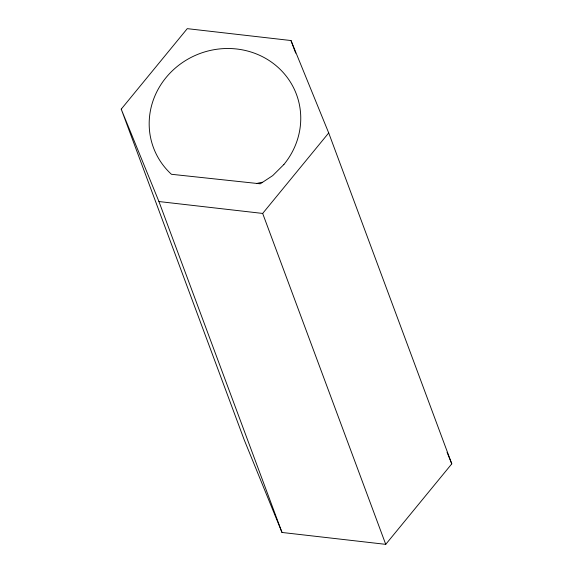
<?xml version="1.0" encoding="UTF-8"?>
<svg xmlns="http://www.w3.org/2000/svg" width="573" height="573" viewBox="0 0 573 573"><rect width="100%" height="100%" fill="white"/><g stroke="black" fill="none" stroke-linecap="round" stroke-linejoin="round"><path stroke-width="0.86" d="M121.225 109.149L187.264 28.65L290.998 40.54L328.709 132.936L451.775 463.851L385.736 544.35L282.002 532.46L244.291 440.064L121.225 109.149L158.936 201.538L282.002 532.46M158.936 201.538L262.67 213.435L328.709 132.936M447.062 452.298L451.775 463.851M290.998 40.54L295.675 53.11M262.67 213.435L385.736 544.35M257.084 183.403A76.302 72.012 -20.4 0 1 262.284 182.243M283.9 164.494L272.705 175.625L260.278 183.804L171.413 174.278A76.302 72.012 -20.4 0 1 169.501 73.645A76.302 72.012 -20.4 0 1 274.653 64.498A76.302 72.012 -20.4 0 1 283.9 164.494"/></g></svg>
